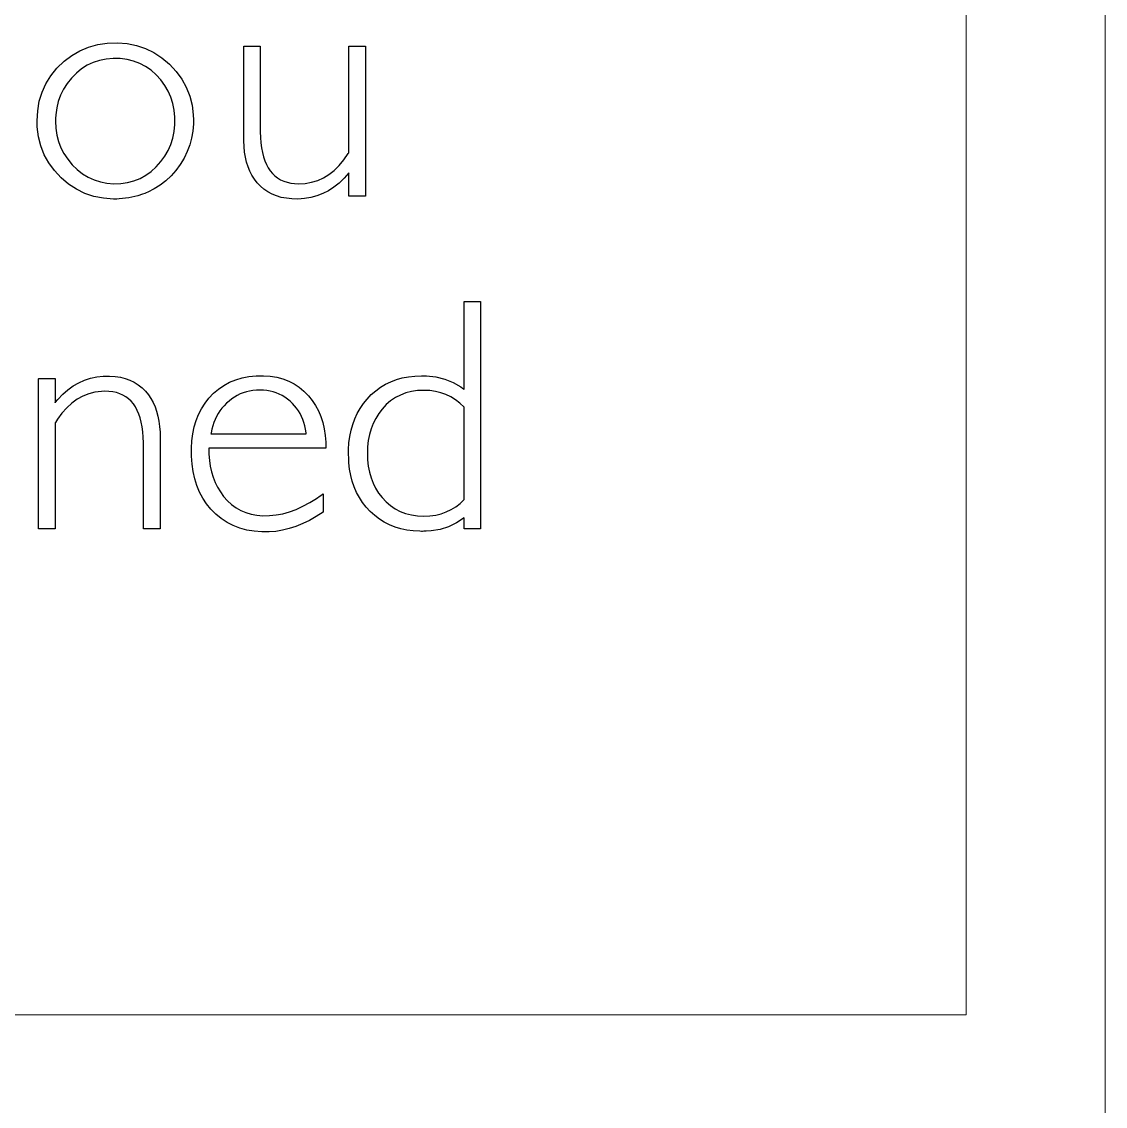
# Model space of a CAD drawing. Header units: millimetres. Extents: x 2232 to 85269, y -3593 to 5869.
# Drawn here: x 85118.12 to 85164.8, y -948.11 to -901.39 of the extents above; entities that cross this region are included whole.
import ezdxf

# ---------------------------------------------------------------- set-up
doc = ezdxf.new("R2010")
doc.units = ezdxf.units.MM
doc.layers.add('Standart', color=7, linetype='Continuous')

msp = doc.modelspace()

# ---------------------------------------------------------------- linework, layer by layer
at = {"layer": 'Standart', "color": 250, "linetype": 'Continuous', "lineweight": 5}
for points in [[(85164.8, -1192.843), (85164.8, 849.185)], [(85158.8, -860.233), (85158.8, -944.178)], [(85158.8, -944.178), (84858.8, -944.178)]]:
    msp.add_lwpolyline(points, dxfattribs=at)
at = {"layer": 'Standart', "color": 159, "linetype": 'Continuous', "lineweight": -3}
for points in [[(85120.625, -902.644), (85120.998, -902.487)], [(85120.998, -902.487), (85121.392, -902.378)], [(85121.392, -902.378), (85121.808, -902.316)], [(85121.808, -902.316), (85122.244, -902.302)], [(85122.244, -902.302), (85122.669, -902.335)], [(85122.669, -902.335), (85123.072, -902.416)], [(85123.072, -902.416), (85123.456, -902.546)], [(85123.456, -902.546), (85123.818, -902.722)], [(85127.683, -902.441), (85127.688, -902.44)], [(85127.683, -902.455), (85127.683, -902.441)], [(85127.683, -902.485), (85127.683, -902.455)], [(85127.683, -902.531), (85127.683, -902.485)], [(85127.683, -902.591), (85127.683, -902.531)], [(85127.683, -902.752), (85127.683, -902.591)], [(85127.688, -902.44), (85127.73, -902.44)], [(85127.73, -902.44), (85127.807, -902.44)], [(85127.807, -902.44), (85127.909, -902.44)], [(85127.909, -902.44), (85128.139, -902.44)], [(85128.139, -902.44), (85128.245, -902.44)], [(85128.245, -902.44), (85128.33, -902.44)], [(85128.33, -902.44), (85128.384, -902.44)], [(85128.384, -902.44), (85128.395, -902.44)], [(85128.395, -902.44), (85128.396, -902.451)], [(85128.396, -902.451), (85128.396, -902.476)], [(85128.396, -902.476), (85128.396, -902.516)], [(85128.396, -902.516), (85128.396, -902.635)], [(85128.396, -902.635), (85128.396, -902.801)], [(85132.21, -902.454), (85132.211, -902.44)], [(85132.21, -902.486), (85132.21, -902.454)], [(85132.21, -902.536), (85132.21, -902.486)], [(85132.21, -902.604), (85132.21, -902.536)], [(85132.21, -902.687), (85132.21, -902.604)], [(85132.211, -902.44), (85132.222, -902.44)], [(85132.222, -902.44), (85132.276, -902.44)], [(85132.276, -902.44), (85132.361, -902.44)], [(85132.361, -902.44), (85132.467, -902.44)], [(85132.467, -902.44), (85132.697, -902.44)], [(85132.697, -902.44), (85132.799, -902.44)], [(85132.799, -902.44), (85132.876, -902.44)], [(85132.876, -902.44), (85132.919, -902.44)], [(85132.919, -902.44), (85132.923, -902.442)], [(85132.923, -902.442), (85132.923, -902.464)], [(85132.923, -902.464), (85132.923, -902.513)], [(85132.923, -902.513), (85132.923, -902.588)], [(85132.923, -902.588), (85132.923, -902.686)], [(85119.639, -903.396), (85119.944, -903.099)], [(85119.944, -903.099), (85120.274, -902.848)], [(85120.274, -902.848), (85120.625, -902.644)], [(85121.467, -903.058), (85121.196, -903.148)], [(85121.752, -903), (85121.467, -903.058)], [(85122.053, -902.974), (85121.752, -903)], [(85122.361, -902.979), (85122.053, -902.974)], [(85122.657, -903.017), (85122.361, -902.979)], [(85122.937, -903.086), (85122.657, -903.017)], [(85123.203, -903.186), (85122.937, -903.086)], [(85123.818, -902.722), (85124.159, -902.947)], [(85124.159, -902.947), (85124.48, -903.219)], [(85127.683, -902.96), (85127.683, -902.752)], [(85127.683, -903.207), (85127.683, -902.96)], [(85128.396, -902.801), (85128.396, -903.007)], [(85128.396, -903.007), (85128.396, -903.245)], [(85132.21, -902.785), (85132.21, -902.687)], [(85132.21, -902.897), (85132.21, -902.785)], [(85132.21, -903.158), (85132.21, -902.897)], [(85132.923, -902.686), (85132.923, -902.806)], [(85132.923, -902.806), (85132.923, -902.948)], [(85132.923, -902.948), (85132.923, -903.108)], [(85119.377, -903.72), (85119.639, -903.396)], [(85120.7, -903.421), (85120.474, -903.605)], [(85120.941, -903.268), (85120.7, -903.421)], [(85121.196, -903.148), (85120.941, -903.268)], [(85123.454, -903.319), (85123.203, -903.186)], [(85123.69, -903.483), (85123.454, -903.319)], [(85123.91, -903.68), (85123.69, -903.483)], [(85124.48, -903.219), (85124.771, -903.531)], [(85124.771, -903.531), (85125.015, -903.864)], [(85127.683, -903.485), (85127.683, -903.207)], [(85127.683, -903.786), (85127.683, -903.485)], [(85128.396, -903.245), (85128.396, -903.508)], [(85128.396, -903.508), (85128.396, -904.083)], [(85132.21, -903.459), (85132.21, -903.158)], [(85132.21, -903.793), (85132.21, -903.459)], [(85132.923, -903.108), (85132.923, -903.285)], [(85132.923, -903.285), (85132.923, -903.479)], [(85132.923, -903.479), (85132.923, -903.687)], [(85119.164, -904.066), (85119.377, -903.72)], [(85120.264, -903.819), (85120.078, -904.051)], [(85120.474, -903.605), (85120.264, -903.819)], [(85124.111, -903.902), (85123.91, -903.68)], [(85124.281, -904.136), (85124.111, -903.902)], [(85125.015, -903.864), (85125.211, -904.219)], [(85127.683, -904.427), (85127.683, -903.786)], [(85132.21, -904.149), (85132.21, -903.793)], [(85132.923, -903.687), (85132.923, -904.139)], [(85118.879, -904.822), (85118.998, -904.433)], [(85118.998, -904.433), (85119.164, -904.066)], [(85119.922, -904.296), (85119.794, -904.554)], [(85120.078, -904.051), (85119.922, -904.296)], [(85124.424, -904.384), (85124.281, -904.136)], [(85124.538, -904.644), (85124.424, -904.384)], [(85125.211, -904.219), (85125.359, -904.594)], [(85127.683, -905.069), (85127.683, -904.427)], [(85128.396, -904.083), (85128.396, -904.674)], [(85132.21, -904.52), (85132.21, -904.149)], [(85132.923, -904.139), (85132.923, -904.629)], [(85118.808, -905.233), (85118.879, -904.822)], [(85119.696, -904.825), (85119.627, -905.108)], [(85119.794, -904.554), (85119.696, -904.825)], [(85124.624, -904.919), (85124.538, -904.644)], [(85124.682, -905.206), (85124.624, -904.919)], [(85125.359, -904.594), (85125.46, -904.989)], [(85128.396, -904.674), (85128.396, -904.958)], [(85128.396, -904.958), (85128.396, -905.224)], [(85132.21, -905.269), (85132.21, -904.52)], [(85132.923, -904.629), (85132.923, -905.672)], [(85118.784, -905.666), (85118.808, -905.233)], [(85119.586, -905.405), (85119.577, -905.558)], [(85119.627, -905.108), (85119.586, -905.405)], [(85124.712, -905.507), (85124.682, -905.206)], [(85125.46, -904.989), (85125.512, -905.406)], [(85125.512, -905.406), (85125.521, -905.622)], [(85127.683, -905.37), (85127.683, -905.069)], [(85127.683, -905.648), (85127.683, -905.37)], [(85128.396, -905.224), (85128.396, -905.466)], [(85132.21, -905.628), (85132.21, -905.269)], [(85118.784, -905.683), (85118.784, -905.666)], [(85118.784, -905.666), (85118.784, -905.666)], [(85118.784, -905.666), (85118.784, -905.666)], [(85118.784, -905.666), (85118.784, -905.666)], [(85118.784, -905.666), (85118.784, -905.666)], [(85118.784, -905.71), (85118.784, -905.683)], [(85118.792, -905.928), (85118.784, -905.71)], [(85119.577, -905.558), (85119.575, -905.636)], [(85119.575, -905.636), (85119.575, -905.675)], [(85119.575, -905.675), (85119.575, -905.68)], [(85119.575, -905.68), (85119.589, -905.983)], [(85119.575, -905.68), (85119.575, -905.68)], [(85119.575, -905.68), (85119.575, -905.68)], [(85119.575, -905.68), (85119.575, -905.68)], [(85124.686, -906.116), (85124.713, -905.817)], [(85124.713, -905.817), (85124.712, -905.507)], [(85125.519, -905.792), (85125.494, -906.102)], [(85125.521, -905.713), (85125.519, -905.792)], [(85125.521, -905.622), (85125.521, -905.713)], [(85127.683, -905.895), (85127.683, -905.648)], [(85127.683, -906.103), (85127.683, -905.895)], [(85128.396, -905.466), (85128.396, -905.677)], [(85128.396, -905.677), (85128.396, -905.849)], [(85128.396, -905.849), (85128.396, -905.975)], [(85132.21, -905.966), (85132.21, -905.628)], [(85132.923, -905.672), (85132.923, -906.716)], [(85118.845, -906.348), (85118.792, -905.928)], [(85118.944, -906.746), (85118.845, -906.348)], [(85119.589, -905.983), (85119.633, -906.274)], [(85119.633, -906.274), (85119.707, -906.553)], [(85124.63, -906.402), (85124.686, -906.116)], [(85125.494, -906.102), (85125.44, -906.405)], [(85127.683, -906.264), (85127.683, -906.103)], [(85127.683, -906.324), (85127.683, -906.264)], [(85127.683, -906.37), (85127.683, -906.324)], [(85127.683, -906.4), (85127.683, -906.37)], [(85128.396, -905.975), (85128.396, -906.019)], [(85128.396, -906.019), (85128.396, -906.048)], [(85128.396, -906.048), (85128.396, -906.063)], [(85128.396, -906.063), (85128.396, -906.074)], [(85128.396, -906.074), (85128.397, -906.136)], [(85128.397, -906.136), (85128.404, -906.378)], [(85132.21, -906.272), (85132.21, -905.966)], [(85132.21, -906.539), (85132.21, -906.272)], [(85119.092, -907.122), (85118.944, -906.746)], [(85119.707, -906.553), (85119.809, -906.82)], [(85119.809, -906.82), (85119.941, -907.076)], [(85124.432, -906.936), (85124.545, -906.675)], [(85124.545, -906.675), (85124.63, -906.402)], [(85125.359, -906.7), (85125.25, -906.988)], [(85125.44, -906.405), (85125.359, -906.7)], [(85127.683, -906.414), (85127.683, -906.4)], [(85127.683, -906.428), (85127.683, -906.414)], [(85127.683, -906.461), (85127.683, -906.428)], [(85127.684, -906.524), (85127.683, -906.461)], [(85127.696, -906.772), (85127.684, -906.524)], [(85127.721, -907.008), (85127.696, -906.772)], [(85128.404, -906.378), (85128.422, -906.606)], [(85128.422, -906.606), (85128.45, -906.82)], [(85128.45, -906.82), (85128.487, -907.02)], [(85132.21, -906.655), (85132.21, -906.539)], [(85132.21, -906.757), (85132.21, -906.655)], [(85132.21, -906.845), (85132.21, -906.757)], [(85132.923, -906.716), (85132.923, -907.206)], [(85119.286, -907.476), (85119.092, -907.122)], [(85119.941, -907.076), (85120.102, -907.319)], [(85124.119, -907.419), (85124.29, -907.184)], [(85124.29, -907.184), (85124.432, -906.936)], [(85125.113, -907.268), (85124.948, -907.541)], [(85125.25, -906.988), (85125.113, -907.268)], [(85127.759, -907.231), (85127.721, -907.008)], [(85127.809, -907.443), (85127.759, -907.231)], [(85128.487, -907.02), (85128.534, -907.206)], [(85128.534, -907.206), (85128.591, -907.379)], [(85131.995, -907.345), (85132.184, -907.072)], [(85132.184, -907.072), (85132.207, -907.035)], [(85132.207, -907.035), (85132.21, -907.028)], [(85132.21, -906.917), (85132.21, -906.845)], [(85132.21, -906.972), (85132.21, -906.917)], [(85132.21, -907.01), (85132.21, -906.972)], [(85132.21, -907.028), (85132.21, -907.01)], [(85132.923, -907.206), (85132.923, -907.658)], [(85119.528, -907.808), (85119.286, -907.476)], [(85120.102, -907.319), (85120.293, -907.551)], [(85120.293, -907.551), (85120.508, -907.762)], [(85120.508, -907.762), (85120.738, -907.943)], [(85123.699, -907.843), (85123.919, -907.643)], [(85123.919, -907.643), (85124.119, -907.419)], [(85124.948, -907.541), (85124.759, -907.798)], [(85127.873, -907.643), (85127.809, -907.443)], [(85127.949, -907.831), (85127.873, -907.643)], [(85128.591, -907.379), (85128.659, -907.537)], [(85128.659, -907.537), (85128.735, -907.682)], [(85128.735, -907.682), (85128.822, -907.814)], [(85131.582, -907.795), (85131.795, -907.586)], [(85131.795, -907.586), (85131.995, -907.345)], [(85132.923, -907.658), (85132.923, -907.866)], [(85119.818, -908.118), (85119.528, -907.808)], [(85120.139, -908.389), (85119.818, -908.118)], [(85120.738, -907.943), (85120.981, -908.092)], [(85120.981, -908.092), (85121.237, -908.209)], [(85121.237, -908.209), (85121.507, -908.295)], [(85122.955, -908.25), (85123.217, -908.146)], [(85123.217, -908.146), (85123.465, -908.01)], [(85123.465, -908.01), (85123.699, -907.843)], [(85124.329, -908.241), (85124.088, -908.428)], [(85124.553, -908.031), (85124.329, -908.241)], [(85124.759, -907.798), (85124.553, -908.031)], [(85128.039, -908.008), (85127.949, -907.831)], [(85128.141, -908.172), (85128.039, -908.008)], [(85128.26, -908.328), (85128.141, -908.172)], [(85128.822, -907.814), (85128.919, -907.931)], [(85128.919, -907.931), (85129.026, -908.035)], [(85129.026, -908.035), (85129.142, -908.124)], [(85129.142, -908.124), (85129.268, -908.2)], [(85129.268, -908.2), (85129.405, -908.262)], [(85130.608, -908.309), (85130.87, -908.228)], [(85130.87, -908.228), (85131.119, -908.116)], [(85131.119, -908.116), (85131.357, -907.971)], [(85131.357, -907.971), (85131.582, -907.795)], [(85132.005, -908.137), (85131.79, -908.343)], [(85132.21, -907.904), (85132.005, -908.137)], [(85132.21, -907.908), (85132.21, -907.904)], [(85132.21, -907.904), (85132.21, -907.904)], [(85132.21, -907.904), (85132.21, -907.904)], [(85132.21, -907.929), (85132.21, -907.908)], [(85132.21, -908.011), (85132.21, -907.929)], [(85132.21, -908.136), (85132.21, -908.011)], [(85132.21, -908.451), (85132.21, -908.136)], [(85132.923, -907.866), (85132.923, -908.059)], [(85132.923, -908.059), (85132.923, -908.237)], [(85132.923, -908.237), (85132.923, -908.397)], [(85120.482, -908.612), (85120.139, -908.389)], [(85120.846, -908.788), (85120.482, -908.612)], [(85121.507, -908.295), (85121.791, -908.349)], [(85121.791, -908.349), (85122.088, -908.372)], [(85122.088, -908.372), (85122.391, -908.363)], [(85122.391, -908.363), (85122.68, -908.323)], [(85122.68, -908.323), (85122.955, -908.25)], [(85123.829, -908.59), (85123.552, -908.73)], [(85124.088, -908.428), (85123.829, -908.59)], [(85128.4, -908.478), (85128.26, -908.328)], [(85128.554, -908.61), (85128.4, -908.478)], [(85128.722, -908.724), (85128.554, -908.61)], [(85129.405, -908.262), (85129.551, -908.311)], [(85129.551, -908.311), (85129.707, -908.345)], [(85129.707, -908.345), (85129.873, -908.366)], [(85129.873, -908.366), (85130.048, -908.373)], [(85130.048, -908.373), (85130.334, -908.357)], [(85130.334, -908.357), (85130.608, -908.309)], [(85131.33, -908.674), (85131.086, -908.799)], [(85131.565, -908.522), (85131.33, -908.674)], [(85131.79, -908.343), (85131.565, -908.522)], [(85132.21, -908.61), (85132.21, -908.451)], [(85132.21, -908.748), (85132.21, -908.61)], [(85132.923, -908.397), (85132.923, -908.538)], [(85132.923, -908.538), (85132.923, -908.659)], [(85132.923, -908.659), (85132.923, -908.757)], [(85121.232, -908.916), (85120.846, -908.788)], [(85121.639, -908.997), (85121.232, -908.916)], [(85122.068, -909.03), (85121.639, -908.997)], [(85122.123, -909.031), (85122.068, -909.03)], [(85122.167, -909.031), (85122.123, -909.031)], [(85122.219, -909.03), (85122.167, -909.031)], [(85122.323, -909.027), (85122.219, -909.03)], [(85122.732, -908.983), (85122.323, -909.027)], [(85123.128, -908.889), (85122.732, -908.983)], [(85123.322, -908.824), (85123.128, -908.889)], [(85123.417, -908.787), (85123.322, -908.824)], [(85123.48, -908.761), (85123.417, -908.787)], [(85123.552, -908.73), (85123.48, -908.761)], [(85128.902, -908.82), (85128.722, -908.724)], [(85129.096, -908.898), (85128.902, -908.82)], [(85129.304, -908.958), (85129.096, -908.898)], [(85129.525, -909), (85129.304, -908.958)], [(85129.759, -909.024), (85129.525, -909)], [(85130.012, -909.031), (85129.759, -909.024)], [(85130.295, -909.013), (85130.012, -909.031)], [(85130.568, -908.969), (85130.295, -909.013)], [(85130.832, -908.898), (85130.568, -908.969)], [(85131.086, -908.799), (85130.832, -908.898)], [(85132.21, -908.851), (85132.21, -908.748)], [(85132.21, -908.883), (85132.21, -908.851)], [(85132.21, -908.902), (85132.21, -908.883)], [(85132.222, -908.904), (85132.21, -908.902)], [(85132.276, -908.904), (85132.222, -908.904)], [(85132.361, -908.904), (85132.276, -908.904)], [(85132.467, -908.904), (85132.361, -908.904)], [(85132.697, -908.904), (85132.467, -908.904)], [(85132.799, -908.904), (85132.697, -908.904)], [(85132.876, -908.904), (85132.799, -908.904)], [(85132.919, -908.904), (85132.876, -908.904)], [(85132.923, -908.903), (85132.919, -908.904)], [(85132.923, -908.757), (85132.923, -908.832)], [(85132.923, -908.832), (85132.923, -908.881)], [(85132.923, -908.881), (85132.923, -908.903)], [(85137.181, -913.453), (85137.182, -913.445)], [(85137.181, -913.511), (85137.181, -913.453)], [(85137.181, -913.618), (85137.181, -913.511)], [(85137.181, -913.768), (85137.181, -913.618)], [(85137.181, -913.956), (85137.181, -913.768)], [(85137.182, -913.445), (85137.211, -913.445)], [(85137.211, -913.445), (85137.272, -913.445)], [(85137.272, -913.445), (85137.357, -913.445)], [(85137.357, -913.445), (85137.563, -913.445)], [(85137.563, -913.445), (85137.758, -913.445)], [(85137.758, -913.445), (85137.83, -913.445)], [(85137.83, -913.445), (85137.872, -913.445)], [(85137.872, -913.445), (85137.88, -913.445)], [(85137.88, -913.445), (85137.88, -913.45)], [(85137.88, -913.45), (85137.88, -913.489)], [(85137.88, -913.489), (85137.88, -913.562)], [(85137.88, -913.562), (85137.88, -913.668)], [(85137.88, -913.668), (85137.88, -913.805)], [(85137.88, -913.805), (85137.88, -913.971)], [(85137.181, -914.175), (85137.181, -913.956)], [(85137.181, -914.685), (85137.181, -914.175)], [(85137.88, -913.971), (85137.88, -914.165)], [(85137.88, -914.165), (85137.88, -914.384)], [(85137.181, -915.249), (85137.181, -914.685)], [(85137.88, -914.384), (85137.88, -914.626)], [(85137.88, -914.626), (85137.88, -914.889)], [(85137.181, -915.821), (85137.181, -915.249)], [(85137.88, -914.889), (85137.88, -915.473)], [(85137.88, -915.473), (85137.88, -916.12)], [(85137.181, -916.353), (85137.181, -915.821)], [(85137.88, -916.12), (85137.88, -916.814)], [(85127.91, -916.678), (85128.22, -916.648)], [(85128.22, -916.648), (85128.536, -916.644)], [(85128.536, -916.644), (85128.83, -916.665)], [(85135.052, -916.654), (85135.339, -916.643)], [(85135.339, -916.643), (85135.557, -916.648)], [(85135.557, -916.648), (85135.963, -916.694)], [(85137.181, -916.589), (85137.181, -916.353)], [(85137.181, -916.796), (85137.181, -916.589)], [(85118.843, -916.773), (85118.861, -916.768)], [(85118.843, -916.803), (85118.843, -916.773)], [(85118.843, -916.859), (85118.843, -916.803)], [(85118.843, -916.941), (85118.843, -916.859)], [(85118.843, -917.046), (85118.843, -916.941)], [(85118.843, -917.172), (85118.843, -917.046)], [(85118.861, -916.768), (85118.92, -916.768)], [(85118.92, -916.768), (85119.009, -916.768)], [(85119.009, -916.768), (85119.233, -916.768)], [(85119.233, -916.768), (85119.347, -916.768)], [(85119.347, -916.768), (85119.445, -916.768)], [(85119.445, -916.768), (85119.518, -916.768)], [(85119.518, -916.768), (85119.555, -916.768)], [(85119.555, -916.768), (85119.557, -916.77)], [(85119.557, -916.77), (85119.557, -916.786)], [(85119.557, -916.786), (85119.557, -916.818)], [(85119.557, -916.818), (85119.557, -916.864)], [(85119.557, -916.864), (85119.557, -916.988)], [(85119.557, -916.988), (85119.557, -917.142)], [(85120.107, -917.249), (85120.338, -917.082)], [(85120.338, -917.082), (85120.578, -916.943)], [(85120.578, -916.943), (85120.828, -916.831)], [(85120.828, -916.831), (85121.087, -916.747)], [(85121.087, -916.747), (85121.355, -916.69)], [(85121.355, -916.69), (85121.633, -916.661)], [(85121.633, -916.661), (85121.775, -916.656)], [(85121.775, -916.656), (85121.902, -916.658)], [(85121.902, -916.658), (85122.143, -916.675)], [(85122.143, -916.675), (85122.369, -916.71)], [(85122.369, -916.71), (85122.582, -916.764)], [(85122.582, -916.764), (85122.782, -916.835)], [(85122.782, -916.835), (85122.969, -916.925)], [(85122.969, -916.925), (85123.142, -917.033)], [(85123.142, -917.033), (85123.302, -917.16)], [(85126.599, -917.215), (85126.83, -917.056)], [(85126.83, -917.056), (85127.076, -916.923)], [(85127.076, -916.923), (85127.338, -916.816)], [(85127.338, -916.816), (85127.616, -916.734)], [(85127.616, -916.734), (85127.91, -916.678)], [(85128.83, -916.665), (85129.109, -916.71)], [(85129.109, -916.71), (85129.374, -916.78)], [(85129.374, -916.78), (85129.623, -916.875)], [(85129.623, -916.875), (85129.857, -916.995)], [(85129.857, -916.995), (85130.076, -917.14)], [(85133.576, -917.138), (85133.792, -917.008)], [(85133.792, -917.008), (85134.021, -916.898)], [(85134.021, -916.898), (85134.26, -916.807)], [(85134.26, -916.807), (85134.512, -916.736)], [(85134.512, -916.736), (85134.776, -916.685)], [(85134.776, -916.685), (85135.052, -916.654)], [(85135.963, -916.694), (85136.344, -916.79)], [(85136.344, -916.79), (85136.702, -916.933)], [(85136.702, -916.933), (85137.035, -917.126)], [(85137.181, -916.97), (85137.181, -916.796)], [(85137.181, -917.105), (85137.181, -916.97)], [(85137.181, -917.193), (85137.181, -917.105)], [(85137.88, -916.814), (85137.88, -917.539)], [(85118.843, -917.319), (85118.843, -917.172)], [(85118.843, -917.485), (85118.843, -917.319)], [(85118.843, -917.667), (85118.843, -917.485)], [(85119.557, -917.142), (85119.557, -917.476)], [(85119.557, -917.476), (85119.557, -917.623)], [(85119.674, -917.665), (85119.886, -917.443)], [(85119.886, -917.443), (85120.107, -917.249)], [(85120.752, -917.522), (85120.508, -917.655)], [(85121.008, -917.422), (85120.752, -917.522)], [(85121.277, -917.355), (85121.008, -917.422)], [(85121.559, -917.32), (85121.277, -917.355)], [(85121.704, -917.314), (85121.559, -917.32)], [(85121.876, -917.319), (85121.704, -917.314)], [(85122.043, -917.338), (85121.876, -917.319)], [(85122.199, -917.371), (85122.043, -917.338)], [(85122.346, -917.418), (85122.199, -917.371)], [(85122.483, -917.478), (85122.346, -917.418)], [(85122.61, -917.553), (85122.483, -917.478)], [(85122.727, -917.641), (85122.61, -917.553)], [(85123.302, -917.16), (85123.448, -917.304)], [(85123.448, -917.304), (85123.578, -917.462)], [(85123.578, -917.462), (85123.685, -917.622)], [(85126.186, -917.608), (85126.384, -917.399)], [(85126.384, -917.399), (85126.599, -917.215)], [(85127.285, -917.561), (85127.167, -917.642)], [(85127.407, -917.49), (85127.285, -917.561)], [(85127.533, -917.429), (85127.407, -917.49)], [(85127.664, -917.376), (85127.533, -917.429)], [(85127.799, -917.334), (85127.664, -917.376)], [(85127.938, -917.301), (85127.799, -917.334)], [(85128.081, -917.277), (85127.938, -917.301)], [(85128.228, -917.263), (85128.081, -917.277)], [(85128.38, -917.258), (85128.228, -917.263)], [(85128.531, -917.263), (85128.38, -917.258)], [(85128.677, -917.277), (85128.531, -917.263)], [(85128.819, -917.301), (85128.677, -917.277)], [(85128.956, -917.335), (85128.819, -917.301)], [(85129.088, -917.378), (85128.956, -917.335)], [(85129.216, -917.431), (85129.088, -917.378)], [(85129.339, -917.493), (85129.216, -917.431)], [(85129.457, -917.565), (85129.339, -917.493)], [(85129.571, -917.646), (85129.457, -917.565)], [(85130.076, -917.14), (85130.28, -917.309)], [(85130.28, -917.309), (85130.47, -917.503)], [(85130.47, -917.503), (85130.634, -917.709)], [(85133, -917.645), (85133.179, -917.457)], [(85133.179, -917.457), (85133.372, -917.288)], [(85133.372, -917.288), (85133.576, -917.138)], [(85134.215, -917.586), (85134.012, -917.725)], [(85134.433, -917.473), (85134.215, -917.586)], [(85134.664, -917.385), (85134.433, -917.473)], [(85134.911, -917.322), (85134.664, -917.385)], [(85135.171, -917.285), (85134.911, -917.322)], [(85135.446, -917.272), (85135.171, -917.285)], [(85135.699, -917.283), (85135.446, -917.272)], [(85135.942, -917.318), (85135.699, -917.283)], [(85136.175, -917.374), (85135.942, -917.318)], [(85136.397, -917.454), (85136.175, -917.374)], [(85136.608, -917.556), (85136.397, -917.454)], [(85136.81, -917.681), (85136.608, -917.556)], [(85137.035, -917.126), (85137.115, -917.181)], [(85137.115, -917.181), (85137.154, -917.21)], [(85137.154, -917.21), (85137.173, -917.225)], [(85137.173, -917.225), (85137.181, -917.23)], [(85137.181, -917.23), (85137.181, -917.193)], [(85137.88, -917.539), (85137.88, -919.025)], [(85118.843, -917.865), (85118.843, -917.667)], [(85118.843, -918.076), (85118.843, -917.865)], [(85119.557, -917.623), (85119.557, -917.736)], [(85119.557, -917.736), (85119.557, -917.774)], [(85119.557, -917.774), (85119.557, -917.797)], [(85119.557, -917.797), (85119.557, -917.802)], [(85119.557, -917.803), (85119.558, -917.801)], [(85119.557, -917.802), (85119.557, -917.803)], [(85119.558, -917.801), (85119.571, -917.786)], [(85119.571, -917.786), (85119.674, -917.665)], [(85120.059, -918.019), (85119.854, -918.25)], [(85120.277, -917.821), (85120.059, -918.019)], [(85120.508, -917.655), (85120.277, -917.821)], [(85122.835, -917.743), (85122.727, -917.641)], [(85122.932, -917.859), (85122.835, -917.743)], [(85123.02, -917.989), (85122.932, -917.859)], [(85123.098, -918.133), (85123.02, -917.989)], [(85123.685, -917.622), (85123.78, -917.793)], [(85123.78, -917.793), (85123.862, -917.977)], [(85123.862, -917.977), (85123.931, -918.173)], [(85125.868, -918.061), (85126.016, -917.827)], [(85126.016, -917.827), (85126.186, -917.608)], [(85126.747, -918.044), (85126.661, -918.157)], [(85126.842, -917.935), (85126.747, -918.044)], [(85126.944, -917.831), (85126.842, -917.935)], [(85127.053, -917.732), (85126.944, -917.831)], [(85127.167, -917.642), (85127.053, -917.732)], [(85129.68, -917.738), (85129.571, -917.646)], [(85129.783, -917.836), (85129.68, -917.738)], [(85129.876, -917.938), (85129.783, -917.836)], [(85129.962, -918.045), (85129.876, -917.938)], [(85130.04, -918.158), (85129.962, -918.045)], [(85130.634, -917.709), (85130.778, -917.927)], [(85130.778, -917.927), (85130.901, -918.157)], [(85132.575, -918.269), (85132.699, -918.05)], [(85132.699, -918.05), (85132.84, -917.842)], [(85132.84, -917.842), (85133, -917.645)], [(85133.822, -917.888), (85133.647, -918.077)], [(85134.012, -917.725), (85133.822, -917.888)], [(85137, -917.829), (85136.81, -917.681)], [(85137.181, -917.999), (85137, -917.829)], [(85137.181, -918.011), (85137.181, -917.999)], [(85137.181, -918.044), (85137.181, -918.011)], [(85137.181, -918.098), (85137.181, -918.044)], [(85118.843, -918.535), (85118.843, -918.076)], [(85119.661, -918.513), (85119.569, -918.657)], [(85119.854, -918.25), (85119.661, -918.513)], [(85123.166, -918.291), (85123.098, -918.133)], [(85123.225, -918.462), (85123.166, -918.291)], [(85123.273, -918.648), (85123.225, -918.462)], [(85123.931, -918.173), (85123.987, -918.38)], [(85123.987, -918.38), (85124.03, -918.6)], [(85125.635, -918.571), (85125.741, -918.309)], [(85125.741, -918.309), (85125.868, -918.061)], [(85126.513, -918.4), (85126.451, -918.529)], [(85126.583, -918.276), (85126.513, -918.4)], [(85126.661, -918.157), (85126.583, -918.276)], [(85130.11, -918.276), (85130.04, -918.158)], [(85130.173, -918.399), (85130.11, -918.276)], [(85130.229, -918.527), (85130.173, -918.399)], [(85130.901, -918.157), (85131.005, -918.401)], [(85131.005, -918.401), (85131.089, -918.658)], [(85132.379, -918.74), (85132.468, -918.499)], [(85132.468, -918.499), (85132.575, -918.269)], [(85133.369, -918.479), (85133.259, -918.699)], [(85133.498, -918.272), (85133.369, -918.479)], [(85133.647, -918.077), (85133.498, -918.272)], [(85137.181, -918.17), (85137.181, -918.098)], [(85137.181, -918.26), (85137.181, -918.17)], [(85137.181, -918.366), (85137.181, -918.26)], [(85137.181, -918.487), (85137.181, -918.366)], [(85137.181, -918.62), (85137.181, -918.487)], [(85118.843, -919.029), (85118.843, -918.535)], [(85119.558, -918.676), (85119.557, -918.679)], [(85119.557, -918.679), (85119.557, -918.684)], [(85119.557, -918.684), (85119.557, -918.708)], [(85119.557, -918.708), (85119.557, -918.75)], [(85119.557, -918.75), (85119.557, -918.81)], [(85119.557, -918.81), (85119.557, -918.886)], [(85119.557, -918.886), (85119.557, -918.977)], [(85119.557, -918.977), (85119.557, -919.201)], [(85119.569, -918.657), (85119.558, -918.676)], [(85123.312, -918.847), (85123.273, -918.648)], [(85123.34, -919.06), (85123.312, -918.847)], [(85124.03, -918.6), (85124.06, -918.832)], [(85124.06, -918.832), (85124.078, -919.075)], [(85125.489, -919.139), (85125.551, -918.847)], [(85125.551, -918.847), (85125.635, -918.571)], [(85126.312, -918.947), (85126.282, -919.096)], [(85126.35, -918.803), (85126.312, -918.947)], [(85126.397, -918.663), (85126.35, -918.803)], [(85126.451, -918.529), (85126.397, -918.663)], [(85130.276, -918.661), (85130.229, -918.527)], [(85130.316, -918.801), (85130.276, -918.661)], [(85130.349, -918.946), (85130.316, -918.801)], [(85130.374, -919.096), (85130.349, -918.946)], [(85131.089, -918.658), (85131.153, -918.928)], [(85131.153, -918.928), (85131.197, -919.212)], [(85132.307, -918.992), (85132.379, -918.74)], [(85133.17, -918.93), (85133.1, -919.174)], [(85133.259, -918.699), (85133.17, -918.93)], [(85137.181, -918.921), (85137.181, -918.62)], [(85137.181, -919.257), (85137.181, -918.921)], [(85118.843, -919.547), (85118.843, -919.029)], [(85119.557, -919.201), (85119.557, -919.472)], [(85123.359, -919.288), (85123.34, -919.06)], [(85123.368, -919.529), (85123.359, -919.288)], [(85124.078, -919.075), (85124.082, -919.202)], [(85124.082, -919.202), (85124.082, -919.266)], [(85124.082, -919.266), (85124.082, -919.294)], [(85124.082, -919.294), (85124.082, -919.297)], [(85124.082, -919.297), (85124.082, -919.315)], [(85124.082, -919.315), (85124.082, -919.349)], [(85124.082, -919.349), (85124.082, -919.399)], [(85124.082, -919.399), (85124.082, -919.463)], [(85125.429, -919.764), (85125.448, -919.444)], [(85125.448, -919.444), (85125.489, -919.139)], [(85126.276, -919.134), (85126.274, -919.147)], [(85126.274, -919.147), (85126.28, -919.147)], [(85126.274, -919.147), (85126.274, -919.147)], [(85126.274, -919.147), (85126.274, -919.147)], [(85126.274, -919.147), (85126.274, -919.147)], [(85126.274, -919.147), (85126.274, -919.147)], [(85126.282, -919.096), (85126.276, -919.134)], [(85126.28, -919.147), (85126.3, -919.147)], [(85126.3, -919.147), (85126.332, -919.147)], [(85126.332, -919.147), (85126.375, -919.147)], [(85126.375, -919.147), (85126.43, -919.147)], [(85126.43, -919.147), (85126.494, -919.147)], [(85126.494, -919.147), (85126.569, -919.147)], [(85126.569, -919.147), (85126.653, -919.147)], [(85126.653, -919.147), (85126.845, -919.147)], [(85126.845, -919.147), (85127.065, -919.147)], [(85127.065, -919.147), (85127.31, -919.147)], [(85127.31, -919.147), (85127.573, -919.147)], [(85127.573, -919.147), (85127.85, -919.147)], [(85127.85, -919.147), (85128.135, -919.147)], [(85128.135, -919.147), (85128.71, -919.147)], [(85128.71, -919.147), (85128.99, -919.147)], [(85128.99, -919.147), (85129.258, -919.147)], [(85129.258, -919.147), (85129.509, -919.147)], [(85129.509, -919.147), (85129.738, -919.147)], [(85129.738, -919.147), (85129.941, -919.147)], [(85129.941, -919.147), (85130.03, -919.147)], [(85130.03, -919.147), (85130.111, -919.147)], [(85130.111, -919.147), (85130.182, -919.147)], [(85130.182, -919.147), (85130.243, -919.147)], [(85130.243, -919.147), (85130.294, -919.147)], [(85130.294, -919.147), (85130.334, -919.147)], [(85130.334, -919.147), (85130.362, -919.147)], [(85130.362, -919.147), (85130.377, -919.147)], [(85130.379, -919.134), (85130.374, -919.096)], [(85130.377, -919.147), (85130.38, -919.147)], [(85130.38, -919.147), (85130.379, -919.134)], [(85131.197, -919.212), (85131.221, -919.509)], [(85132.216, -919.528), (85132.252, -919.254)], [(85132.252, -919.254), (85132.307, -918.992)], [(85133.05, -919.431), (85133.02, -919.699)], [(85133.1, -919.174), (85133.05, -919.431)], [(85137.181, -919.616), (85137.181, -919.257)], [(85137.88, -919.025), (85137.88, -919.755)], [(85118.843, -920.603), (85118.843, -919.547)], [(85119.557, -919.472), (85119.557, -919.781)], [(85119.557, -919.781), (85119.557, -920.12)], [(85123.369, -919.591), (85123.368, -919.529)], [(85123.369, -919.623), (85123.369, -919.591)], [(85123.369, -919.636), (85123.369, -919.623)], [(85123.369, -919.637), (85123.369, -919.636)], [(85123.369, -919.647), (85123.369, -919.637)], [(85123.369, -919.672), (85123.369, -919.647)], [(85123.369, -919.711), (85123.369, -919.672)], [(85123.369, -919.83), (85123.369, -919.711)], [(85123.369, -919.994), (85123.369, -919.83)], [(85124.082, -919.463), (85124.082, -919.63)], [(85124.082, -919.63), (85124.082, -919.842)], [(85124.082, -919.842), (85124.082, -920.091)], [(85125.431, -920.107), (85125.429, -919.764)], [(85126.183, -919.763), (85126.182, -919.763)], [(85126.182, -919.763), (85126.182, -919.767)], [(85126.182, -919.767), (85126.182, -919.787)], [(85126.182, -919.787), (85126.182, -919.835)], [(85126.182, -919.835), (85126.182, -919.839)], [(85126.182, -919.839), (85126.182, -919.84)], [(85126.182, -919.84), (85126.182, -919.84)], [(85126.182, -919.84), (85126.182, -919.851)], [(85126.182, -919.851), (85126.182, -919.886)], [(85126.182, -919.886), (85126.186, -920.022)], [(85126.2, -919.763), (85126.183, -919.763)], [(85126.242, -919.763), (85126.2, -919.763)], [(85126.307, -919.763), (85126.242, -919.763)], [(85126.392, -919.763), (85126.307, -919.763)], [(85126.498, -919.763), (85126.392, -919.763)], [(85126.621, -919.763), (85126.498, -919.763)], [(85126.761, -919.763), (85126.621, -919.763)], [(85126.916, -919.763), (85126.761, -919.763)], [(85127.084, -919.763), (85126.916, -919.763)], [(85127.455, -919.763), (85127.084, -919.763)], [(85127.862, -919.763), (85127.455, -919.763)], [(85128.292, -919.763), (85127.862, -919.763)], [(85129.175, -919.763), (85128.292, -919.763)], [(85129.603, -919.763), (85129.175, -919.763)], [(85130.005, -919.763), (85129.603, -919.763)], [(85130.371, -919.763), (85130.005, -919.763)], [(85130.536, -919.763), (85130.371, -919.763)], [(85130.687, -919.763), (85130.536, -919.763)], [(85130.822, -919.763), (85130.687, -919.763)], [(85130.941, -919.763), (85130.822, -919.763)], [(85131.041, -919.763), (85130.941, -919.763)], [(85131.121, -919.763), (85131.041, -919.763)], [(85131.18, -919.763), (85131.121, -919.763)], [(85131.216, -919.763), (85131.18, -919.763)], [(85131.227, -919.763), (85131.216, -919.763)], [(85131.221, -919.509), (85131.226, -919.663)], [(85131.226, -919.663), (85131.227, -919.735)], [(85131.227, -919.735), (85131.227, -919.735)], [(85131.227, -919.735), (85131.227, -919.749)], [(85131.227, -919.749), (85131.227, -919.763)], [(85132.196, -919.813), (85132.216, -919.528)], [(85132.209, -920.394), (85132.196, -919.813)], [(85133.02, -919.699), (85133.01, -919.98)], [(85137.181, -919.986), (85137.181, -919.616)], [(85137.88, -919.755), (85137.88, -920.454)], [(85119.557, -920.12), (85119.557, -920.849)], [(85123.369, -920.198), (85123.369, -919.994)], [(85123.369, -920.435), (85123.369, -920.198)], [(85124.082, -920.091), (85124.082, -920.37)], [(85124.082, -920.37), (85124.082, -920.672)], [(85125.456, -920.448), (85125.431, -920.107)], [(85126.186, -920.022), (85126.206, -920.287)], [(85126.206, -920.287), (85126.242, -920.541)], [(85133.01, -919.98), (85133.02, -920.264)], [(85133.02, -920.264), (85133.05, -920.535)], [(85137.181, -920.357), (85137.181, -919.986)], [(85137.181, -920.716), (85137.181, -920.357)], [(85118.843, -921.116), (85118.843, -920.603)], [(85119.557, -920.849), (85119.557, -921.589)], [(85123.369, -920.696), (85123.369, -920.435)], [(85123.369, -921.266), (85123.369, -920.696)], [(85124.082, -920.672), (85124.082, -920.987)], [(85125.504, -920.772), (85125.456, -920.448)], [(85125.575, -921.081), (85125.504, -920.772)], [(85126.242, -920.541), (85126.296, -920.784)], [(85126.296, -920.784), (85126.366, -921.016)], [(85132.242, -920.671), (85132.209, -920.394)], [(85132.293, -920.936), (85132.242, -920.671)], [(85133.05, -920.535), (85133.099, -920.793)], [(85133.099, -920.793), (85133.168, -921.038)], [(85137.181, -921.051), (85137.181, -920.716)], [(85137.88, -920.454), (85137.88, -921.109)], [(85118.843, -921.602), (85118.843, -921.116)], [(85123.369, -921.853), (85123.369, -921.266)], [(85124.082, -920.987), (85124.082, -921.631)], [(85125.669, -921.374), (85125.575, -921.081)], [(85126.366, -921.016), (85126.454, -921.237)], [(85126.454, -921.237), (85126.558, -921.448)], [(85132.361, -921.191), (85132.293, -920.936)], [(85132.446, -921.434), (85132.361, -921.191)], [(85133.168, -921.038), (85133.257, -921.271)], [(85133.257, -921.271), (85133.365, -921.49)], [(85137.181, -921.352), (85137.181, -921.051)], [(85137.88, -921.109), (85137.88, -921.704)], [(85118.843, -922.047), (85118.843, -921.602)], [(85119.557, -921.589), (85119.557, -921.94)], [(85124.082, -921.631), (85124.082, -921.943)], [(85125.785, -921.651), (85125.669, -921.374)], [(85125.925, -921.912), (85125.785, -921.651)], [(85126.558, -921.448), (85126.679, -921.648)], [(85126.679, -921.648), (85126.819, -921.839)], [(85130.972, -921.822), (85131.046, -921.769)], [(85131.046, -921.769), (85131.083, -921.741)], [(85131.083, -921.741), (85131.1, -921.729)], [(85131.1, -921.729), (85131.1, -921.729)], [(85131.1, -921.729), (85131.1, -921.739)], [(85131.1, -921.739), (85131.1, -921.762)], [(85131.1, -921.762), (85131.1, -921.845)], [(85132.548, -921.666), (85132.446, -921.434)], [(85132.669, -921.888), (85132.548, -921.666)], [(85133.365, -921.49), (85133.493, -921.696)], [(85133.493, -921.696), (85133.641, -921.89)], [(85137.181, -921.486), (85137.181, -921.352)], [(85137.181, -921.606), (85137.181, -921.486)], [(85137.181, -921.712), (85137.181, -921.606)], [(85137.181, -921.802), (85137.181, -921.712)], [(85137.88, -921.704), (85137.88, -921.973)], [(85118.843, -922.251), (85118.843, -922.047)], [(85118.843, -922.44), (85118.843, -922.251)], [(85119.557, -921.94), (85119.557, -922.267)], [(85123.369, -922.134), (85123.369, -921.853)], [(85123.369, -922.399), (85123.369, -922.134)], [(85124.082, -921.943), (85124.082, -922.239)], [(85124.082, -922.239), (85124.082, -922.511)], [(85126.087, -922.158), (85125.925, -921.912)], [(85126.273, -922.388), (85126.087, -922.158)], [(85126.819, -921.839), (85126.984, -922.026)], [(85126.984, -922.026), (85127.163, -922.189)], [(85127.163, -922.189), (85127.355, -922.329)], [(85130.236, -922.266), (85130.529, -922.108)], [(85130.529, -922.108), (85130.824, -921.924)], [(85130.824, -921.924), (85130.972, -921.822)], [(85131.1, -921.845), (85131.1, -921.962)], [(85131.1, -921.962), (85131.1, -922.234)], [(85131.1, -922.234), (85131.1, -922.359)], [(85132.806, -922.098), (85132.669, -921.888)], [(85132.961, -922.298), (85132.806, -922.098)], [(85133.641, -921.89), (85133.814, -922.077)], [(85133.814, -922.077), (85134.002, -922.239)], [(85134.002, -922.239), (85134.206, -922.376)], [(85136.82, -922.286), (85137.007, -922.141)], [(85137.007, -922.141), (85137.181, -921.973)], [(85137.181, -921.875), (85137.181, -921.802)], [(85137.181, -921.928), (85137.181, -921.875)], [(85137.181, -921.962), (85137.181, -921.928)], [(85137.181, -921.973), (85137.181, -921.962)], [(85137.181, -921.973), (85137.181, -921.973)], [(85137.88, -921.973), (85137.88, -922.222)], [(85137.88, -922.222), (85137.88, -922.449)], [(85118.843, -922.613), (85118.843, -922.44)], [(85118.843, -922.768), (85118.843, -922.613)], [(85119.557, -922.267), (85119.557, -922.561)], [(85119.557, -922.561), (85119.557, -922.813)], [(85123.369, -922.639), (85123.369, -922.399)], [(85123.369, -922.848), (85123.369, -922.639)], [(85124.082, -922.511), (85124.082, -922.75)], [(85126.486, -922.607), (85126.273, -922.388)], [(85126.717, -922.799), (85126.486, -922.607)], [(85127.355, -922.329), (85127.56, -922.444)], [(85127.56, -922.444), (85127.778, -922.536)], [(85127.778, -922.536), (85128.009, -922.605)], [(85128.009, -922.605), (85128.253, -922.65)], [(85128.253, -922.65), (85128.51, -922.671)], [(85128.51, -922.671), (85128.788, -922.668)], [(85128.788, -922.668), (85129.075, -922.64)], [(85129.075, -922.64), (85129.363, -922.585)], [(85129.363, -922.585), (85129.653, -922.505)], [(85129.653, -922.505), (85129.944, -922.398)], [(85129.944, -922.398), (85130.236, -922.266)], [(85130.807, -922.708), (85130.515, -922.873)], [(85131.1, -922.519), (85130.807, -922.708)], [(85131.1, -922.359), (85131.1, -922.457)], [(85131.1, -922.457), (85131.1, -922.513)], [(85131.1, -922.513), (85131.1, -922.519)], [(85131.1, -922.519), (85131.1, -922.519)], [(85133.136, -922.488), (85132.961, -922.298)], [(85133.326, -922.662), (85133.136, -922.488)], [(85133.528, -922.817), (85133.326, -922.662)], [(85134.206, -922.376), (85134.424, -922.488)], [(85134.424, -922.488), (85134.657, -922.575)], [(85134.657, -922.575), (85134.905, -922.637)], [(85134.905, -922.637), (85135.168, -922.675)], [(85135.168, -922.675), (85135.446, -922.687)], [(85135.446, -922.687), (85135.705, -922.676)], [(85135.705, -922.676), (85135.953, -922.643)], [(85135.953, -922.643), (85136.188, -922.587)], [(85136.188, -922.587), (85136.411, -922.509)], [(85136.411, -922.509), (85136.622, -922.408)], [(85136.622, -922.408), (85136.82, -922.286)], [(85137.88, -922.449), (85137.88, -922.65)], [(85137.88, -922.65), (85137.88, -922.825)], [(85118.843, -922.904), (85118.843, -922.768)], [(85118.843, -923.018), (85118.843, -922.904)], [(85118.843, -923.11), (85118.843, -923.018)], [(85118.843, -923.177), (85118.843, -923.11)], [(85118.843, -923.219), (85118.843, -923.177)], [(85119.557, -922.813), (85119.557, -922.92)], [(85119.557, -922.92), (85119.557, -923.013)], [(85119.557, -923.013), (85119.557, -923.092)], [(85119.557, -923.092), (85119.557, -923.154)], [(85119.557, -923.154), (85119.557, -923.199)], [(85123.369, -923.019), (85123.369, -922.848)], [(85123.369, -923.144), (85123.369, -923.019)], [(85123.369, -923.188), (85123.369, -923.144)], [(85123.369, -923.217), (85123.369, -923.188)], [(85124.082, -922.75), (85124.082, -922.95)], [(85124.082, -922.95), (85124.082, -923.102)], [(85124.082, -923.102), (85124.082, -923.158)], [(85124.082, -923.158), (85124.082, -923.199)], [(85126.965, -922.963), (85126.717, -922.799)], [(85127.231, -923.099), (85126.965, -922.963)], [(85127.514, -923.208), (85127.231, -923.099)], [(85129.934, -923.132), (85129.645, -923.226)], [(85130.224, -923.014), (85129.934, -923.132)], [(85130.515, -922.873), (85130.224, -923.014)], [(85133.741, -922.951), (85133.528, -922.817)], [(85133.967, -923.066), (85133.741, -922.951)], [(85134.204, -923.161), (85133.967, -923.066)], [(85134.453, -923.237), (85134.204, -923.161)], [(85136.509, -923.144), (85136.152, -923.259)], [(85136.851, -922.976), (85136.509, -923.144)], [(85137.181, -922.757), (85136.851, -922.976)], [(85137.181, -922.775), (85137.181, -922.757)], [(85137.181, -922.757), (85137.181, -922.757)], [(85137.181, -922.757), (85137.181, -922.757)], [(85137.181, -922.815), (85137.181, -922.775)], [(85137.181, -922.939), (85137.181, -922.815)], [(85137.181, -923.082), (85137.181, -922.939)], [(85137.181, -923.196), (85137.181, -923.082)], [(85137.88, -922.825), (85137.88, -922.971)], [(85137.88, -922.971), (85137.88, -923.087)], [(85137.88, -923.087), (85137.88, -923.171)], [(85137.88, -923.171), (85137.88, -923.22)], [(85118.843, -923.233), (85118.843, -923.219)], [(85118.861, -923.233), (85118.843, -923.233)], [(85118.843, -923.233), (85118.843, -923.233)], [(85118.843, -923.233), (85118.843, -923.233)], [(85118.92, -923.233), (85118.861, -923.233)], [(85119.009, -923.233), (85118.92, -923.233)], [(85119.233, -923.233), (85119.009, -923.233)], [(85119.347, -923.233), (85119.233, -923.233)], [(85119.445, -923.233), (85119.347, -923.233)], [(85119.518, -923.233), (85119.445, -923.233)], [(85119.555, -923.233), (85119.518, -923.233)], [(85119.557, -923.226), (85119.555, -923.233)], [(85119.557, -923.199), (85119.557, -923.226)], [(85123.37, -923.233), (85123.369, -923.217)], [(85123.4, -923.233), (85123.37, -923.233)], [(85123.469, -923.233), (85123.4, -923.233)], [(85123.564, -923.233), (85123.469, -923.233)], [(85123.792, -923.233), (85123.564, -923.233)], [(85123.903, -923.233), (85123.792, -923.233)], [(85123.995, -923.233), (85123.903, -923.233)], [(85124.059, -923.233), (85123.995, -923.233)], [(85124.082, -923.233), (85124.059, -923.233)], [(85124.082, -923.199), (85124.082, -923.224)], [(85124.082, -923.224), (85124.082, -923.233)], [(85127.815, -923.29), (85127.514, -923.208)], [(85128.133, -923.344), (85127.815, -923.29)], [(85128.469, -923.37), (85128.133, -923.344)], [(85128.641, -923.373), (85128.469, -923.37)], [(85128.784, -923.37), (85128.641, -923.373)], [(85129.07, -923.345), (85128.784, -923.37)], [(85129.357, -923.298), (85129.07, -923.345)], [(85129.645, -923.226), (85129.357, -923.298)], [(85134.714, -923.292), (85134.453, -923.237)], [(85134.987, -923.328), (85134.714, -923.292)], [(85135.272, -923.344), (85134.987, -923.328)], [(85135.345, -923.345), (85135.272, -923.344)], [(85135.383, -923.345), (85135.345, -923.345)], [(85135.439, -923.344), (85135.383, -923.345)], [(85135.548, -923.341), (85135.439, -923.344)], [(85135.759, -923.325), (85135.548, -923.341)], [(85136.152, -923.259), (85135.759, -923.325)], [(85137.181, -923.226), (85137.181, -923.196)], [(85137.183, -923.233), (85137.181, -923.226)], [(85137.214, -923.233), (85137.183, -923.233)], [(85137.278, -923.233), (85137.214, -923.233)], [(85137.465, -923.233), (85137.278, -923.233)], [(85137.674, -923.233), (85137.465, -923.233)], [(85137.765, -923.233), (85137.674, -923.233)], [(85137.834, -923.233), (85137.765, -923.233)], [(85137.874, -923.233), (85137.834, -923.233)], [(85137.88, -923.233), (85137.874, -923.233)], [(85137.88, -923.22), (85137.88, -923.233)]]:
    msp.add_lwpolyline(points, dxfattribs=at)

doc.saveas('drawing.dxf')
